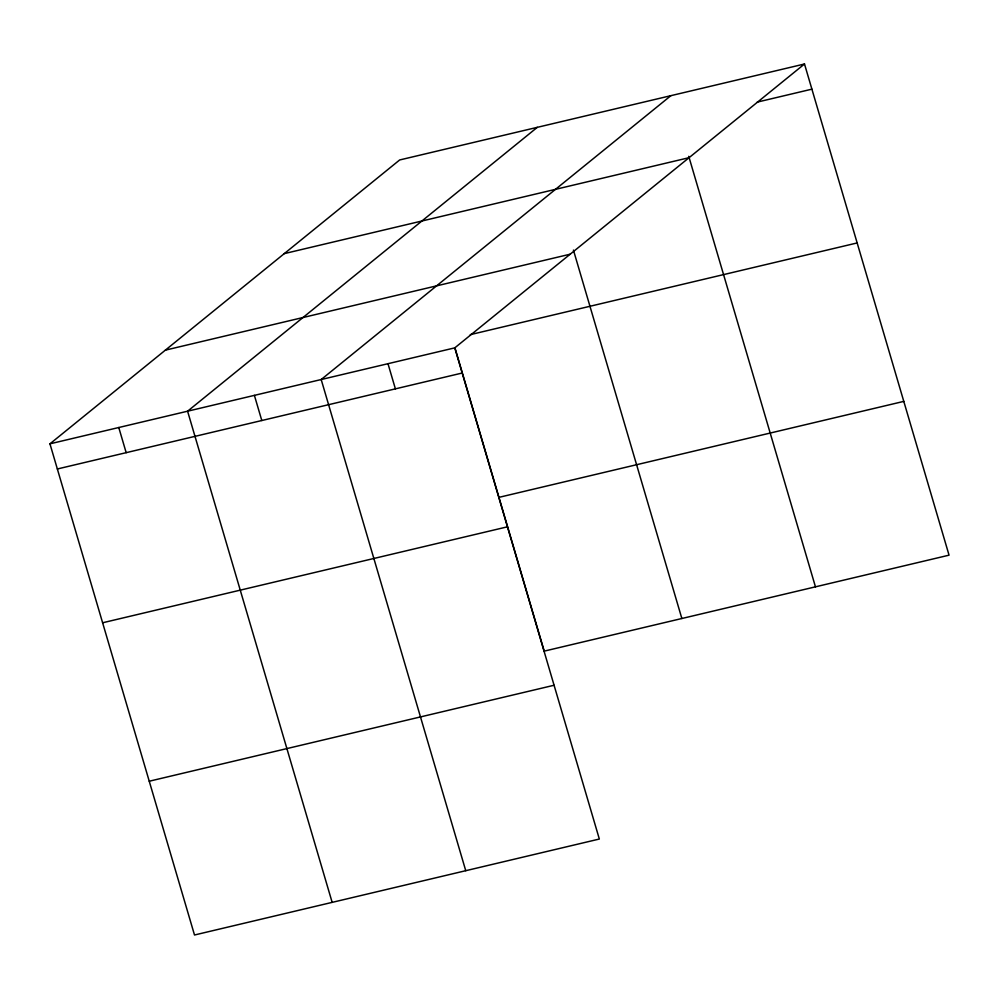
<?xml version="1.0" encoding="UTF-8"?>
<svg xmlns="http://www.w3.org/2000/svg" width="999" height="999" viewBox="0 0 999 999"><rect width="100%" height="100%" fill="white"/><g stroke="black" fill="none" stroke-linecap="round" stroke-linejoin="round"><path stroke-width="1.5" d="M804.495 63.998L454.782 347.864L599.338 839.035L194.505 935.002L49.95 443.831L399.662 159.965L804.495 63.998L949.05 555.169L544.218 651.136L454.957 347.877M537.3 127.335L187.587 411.201L332.155 902.372M670.891 95.667L321.191 379.533L465.746 870.703M757.242 102.11L811.9 89.161M284.253 253.634L689.085 157.68M165.347 350.149L570.192 254.196M470.279 334.653L857.154 242.944M49.95 443.831L454.782 347.864M57.355 468.981L462.187 373.027M498.951 497.352L903.783 401.386M102.61 622.777L507.455 526.81M149.251 781.218L554.083 685.252M688.748 156.319L815.459 586.838M573.426 250.087L681.855 618.506M387.987 363.698L395.392 388.861M254.395 395.367L261.8 420.529M118.769 427.51L126.174 452.672"/></g></svg>
